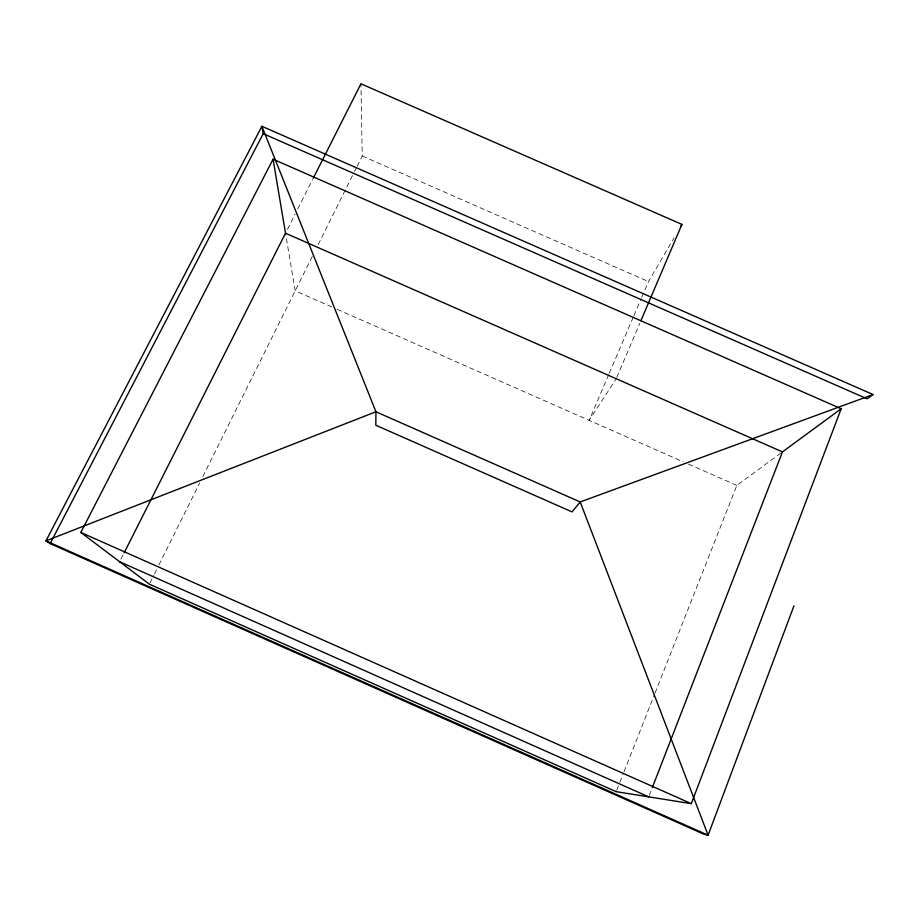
<?xml version="1.0" encoding="UTF-8"?>
<svg xmlns="http://www.w3.org/2000/svg" width="919" height="919" viewBox="0 0 919 919"><rect width="100%" height="100%" fill="white"/><g stroke="black" fill="none" stroke-linecap="round" stroke-linejoin="round"><path stroke-width="0.69" stroke-dasharray="4.59 3.45" d="M649.239 795.521L652.352 787.503M616.706 790.34L619.326 783.689M619.854 782.356L623.53 773.028M624.047 771.696L654.477 694.465M654.994 693.144L736.831 485.416L782.46 451.895M616.775 377.422L639.796 323.339M608.734 374.527L589.148 420.351L616.212 378.743M609.297 373.229L633.363 316.929M633.926 315.631L641.198 298.606M641.761 297.296L648.481 281.593L674.098 237.78M149.992 582.887L153.818 575.202M154.449 573.927L158.275 566.242M158.907 564.955L199.664 482.98M202.846 476.57L312.426 256.16M318.181 244.592L353.93 172.68M354.573 171.393L356.48 167.534M357.123 166.259L362.235 155.977L360.949 83.79M120.929 559.189L123.514 554.077M287.44 229.394L295.171 214.058M297.756 208.958L312.586 179.584M362.235 155.977L648.481 281.593M331.931 307.026L295.194 290.829L285.51 233.219M337.181 309.335L683.242 461.809M688.469 464.118L736.831 485.416"/><path stroke-width="1.38" d="M793.97 605.793L708.101 835.21L703.77 834.142L50.143 543.588L45.95 540.866L261.892 126.271L873.05 394.55L867.099 398.823L263.202 133.68L261.892 126.271L375.94 411.769L375.814 425.233L571.997 511.883L580.199 501.958L873.05 394.55M691.306 803.654L841.172 408.748L273.058 159.194L80.815 532.446L149.36 584.174L616.189 791.673L691.306 803.654L80.815 532.446M652.352 787.503L782.46 451.895L841.172 408.748M640.922 320.697L681.921 224.397L360.949 83.79L313.23 178.297M124.157 552.801L285.51 233.219L273.058 159.194M50.143 543.588L263.202 133.68M680.508 226.832L681.921 224.397M285.51 233.219L782.46 451.895M119.642 561.75L648.722 796.865M375.94 411.769L45.95 540.866L708.101 835.21L580.199 501.958L375.94 411.769"/></g></svg>
